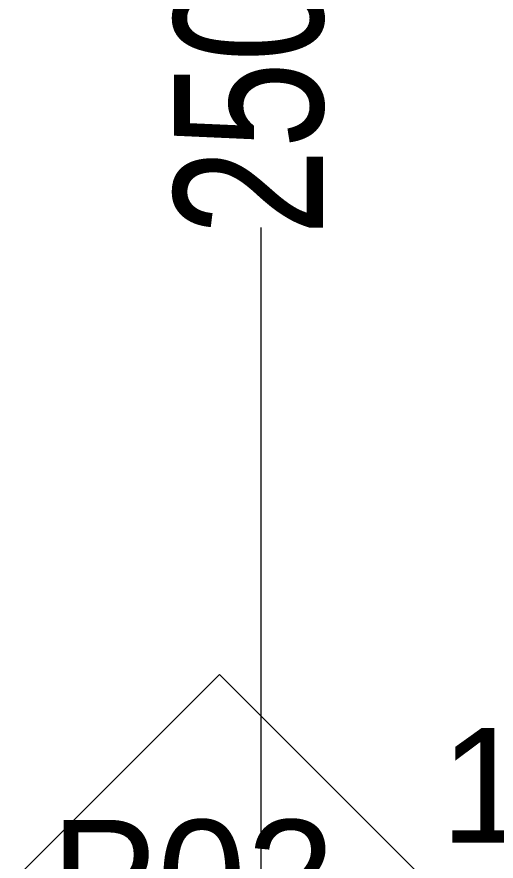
# Model space of a CAD drawing. Extents: x -1439 to 34962, y -872 to 8330.
# Drawn here: x 16724.5 to 16766.3, y 853.9 to 927.5 of the extents above; entities that cross this region are included whole.
import ezdxf
from ezdxf.enums import TextEntityAlignment as Align

# ---------------------------------------------------------------- set-up
doc = ezdxf.new("R2010")
doc.units = 0
doc.layers.get('0').update_dxf_attribs({"color": 9, "lineweight": 9})
doc.layers.add('06D', color=9, linetype='Continuous', lineweight=9)
doc.layers.add('22', color=8, linetype='Continuous', lineweight=9)
doc.styles.add('Arial', font='arial.ttf', dxfattribs={"height": 2.5})
doc.styles.add('DEBI-BLOCK', font='arial.ttf', dxfattribs={"width": 0.8})

# ---------------------------------------------------------------- blocks, each defined once
blk = doc.blocks.new('DEBI001')
at = {"style": 'DEBI-BLOCK', "width": 0.75, "flags": 8}
blk.add_attdef('KESITX', text='', height=1, dxfattribs=at).set_placement((3.6139, 1.5333), align=Align.TOP_RIGHT)
at = {"style": 'DEBI-BLOCK', "width": 0.8, "flags": 8}
blk.add_attdef('X', text='', height=1, dxfattribs=at).set_placement((3.9181, 1.5333), align=Align.TOP_CENTER)
at = {"style": 'DEBI-BLOCK', "width": 0.75, "flags": 8}
blk.add_attdef('KESITY', text='', height=1, dxfattribs=at).set_placement((4.2132, 1.5333), align=Align.TOP_LEFT)
for tag, p in [('DEBI', (0.3, 0.2)), ('-', (1.2771, 0.2))]:
    blk.add_attdef(tag, text='', height=1, dxfattribs=at).set_placement(p, align=Align.BOTTOM_RIGHT)
at = {"style": 'DEBI-BLOCK', "width": 0.75, "flags": 9}
blk.add_attdef('ID', text='', height=0.3, dxfattribs=at).set_placement((0, 0), align=Align.MIDDLE)
blk = doc.blocks.new('arackabul_kanal')
blk.add_line((2345, -3141.943), (2345, -2943.358))
ref = blk.add_blockref('DEBI001', (2356.889, -2917.666), dxfattribs=dict(xscale=13, yscale=13, zscale=13, rotation=90.00000315941313))
ref.add_attrib('DEBI', '2500', dxfattribs={"height": 13, "rotation": 90, "style": 'DEBI-BLOCK', "width": 0.75, "flags": 8}).set_placement((2354.289, -2913.766), align=Align.BOTTOM_RIGHT)
blk = doc.blocks.new('0_windowno')
for points in [[(0, 3.536), (-3.536, 0), (0, -3.536), (3.536, 0), (0, 3.536)], [(3.536, 0), (11.536, 0)]]:
    blk.add_lwpolyline(points)
at = {"style": 'Arial'}
blk.add_attdef('GENISLIK', text='', height=2, dxfattribs=at).set_placement((4.036, 0), align=Align.BOTTOM_LEFT)
blk.add_attdef('PENCERENO', text='', height=2, dxfattribs=at).set_placement((0, 0), align=Align.MIDDLE_CENTER)
blk.add_attdef('YUKSEKLIK', text='', height=2, dxfattribs=at).set_placement((4.036, -0.5), align=Align.TOP_LEFT)

msp = doc.modelspace()

# ---------------------------------------------------------------- block references
at = {"layer": '06D'}
msp.add_blockref('arackabul_kanal', (14400.838, 3852.5), dxfattribs=at)
at = {"layer": '22'}
ref = msp.add_blockref('0_windowno', (16742.196, 852.5), dxfattribs=dict(at, xscale=5, yscale=5, zscale=5))
ref.add_attrib('PENCERENO', 'P02', dxfattribs={"layer": '0', "height": 10, "style": 'Arial'}).set_placement((16739.87, 852.5), align=Align.MIDDLE_CENTER)
ref.add_attrib('GENISLIK', '150', dxfattribs={"layer": '0', "height": 10, "style": 'Arial'}).set_placement((16761.439, 852.5), align=Align.BOTTOM_LEFT)
ref.add_attrib('YUKSEKLIK', '240', dxfattribs={"layer": '0', "height": 10, "style": 'Arial'}).set_placement((16762.551, 850), align=Align.TOP_LEFT)

doc.saveas('drawing.dxf')
